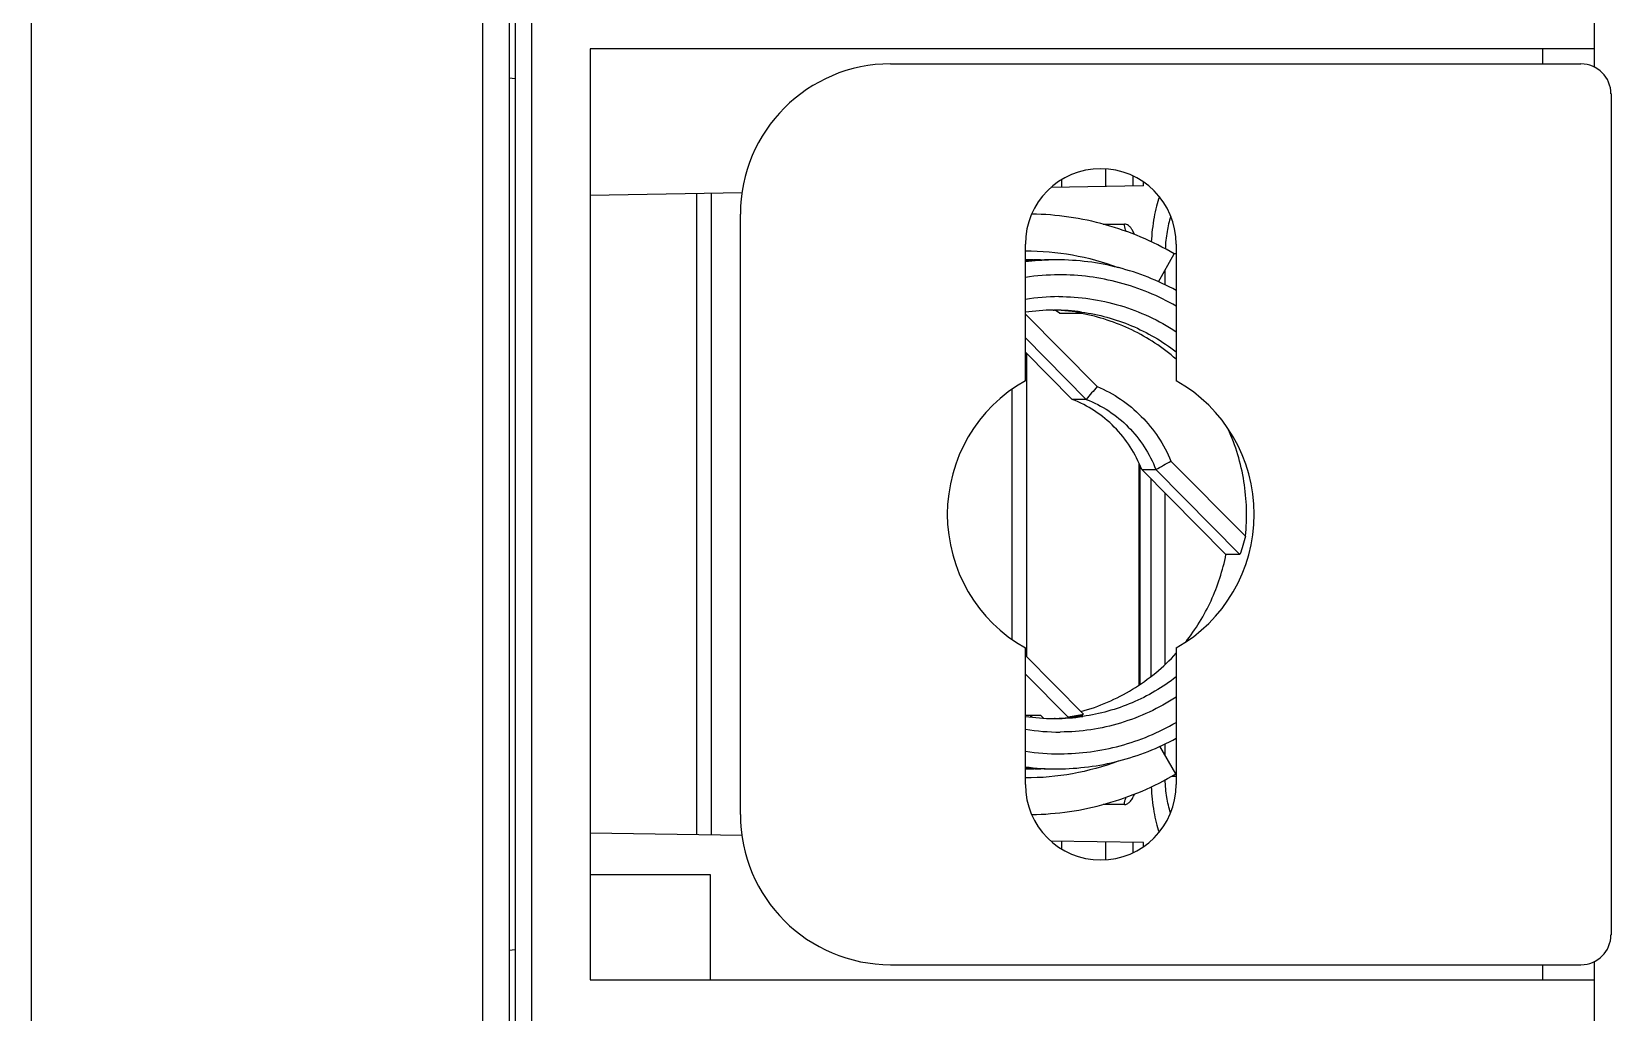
# Model space of a CAD drawing. Header units: millimetres. Extents: x -73584 to -37571, y -61249 to -50748.
# Drawn here: x -48297.5 to -48244.9, y -54769.3 to -54736.6 of the extents above; entities that cross this region are included whole.
import ezdxf

# ---------------------------------------------------------------- set-up
doc = ezdxf.new("R2010")
doc.units = ezdxf.units.MM
doc.header["$LTSCALE"] = 200
doc.layers.add('DIM', color=3, linetype='Continuous')
doc.layers.add('SOLID_1', color=7, linetype='Continuous')

# ---------------------------------------------------------------- blocks, each defined once
blk = doc.blocks.new('5569')
at = {"color": 7, "linetype": 'Continuous'}
for p, q in [((-46066.839, -55184.216), (-46066.839, -54684.316)), ((-46051.808, -55099.794), (-46051.808, -55052.739)), ((-46050.939, -55052.739), (-46050.939, -55099.794)), ((-46050.739, -55061.763), (-46050.939, -55061.745)), ((-46050.739, -55090.77), (-46050.939, -55090.788))]:
    blk.add_line(p, q, dxfattribs=at)
at = {"layer": 'SOLID_1', "color": 7, "linetype": 'Continuous'}
for p, q in [((-46014.793, -55061.37), (-46014.793, -55051.667)), ((-46050.739, -55057.259), (-46050.739, -55095.274)), ((-46050.186, -55095.268), (-46050.186, -55057.264)), ((-46014.793, -55060.766), (-46048.239, -55060.766)), ((-46048.239, -55060.766), (-46048.239, -55091.766)), ((-46016.527, -55060.766), (-46016.527, -55061.266)), ((-46038.236, -55061.266), (-46015.249, -55061.266)), ((-46014.248, -55062.266), (-46014.235, -55062.266)), ((-46014.248, -55062.266), (-46014.248, -55090.267)), ((-46014.235, -55090.266), (-46014.235, -55062.266)), ((-46031.064, -55065.353), (-46031.064, -55064.768)), ((-46030.168, -55065.001), (-46030.168, -55065.338)), ((-46043.18, -55065.565), (-46048.239, -55065.653)), ((-46044.703, -55065.591), (-46044.703, -55086.942)), ((-46044.203, -55086.95), (-46044.203, -55065.583)), ((-46029.819, -55065.331), (-46032.899, -55065.385)), ((-46032.541, -55065.127), (-46032.541, -55065.379)), ((-46029.819, -55065.331), (-46029.819, -55065.198)), ((-46043.236, -55086.266), (-46043.236, -55066.266)), ((-46031.16, -55066.603), (-46030.451, -55066.6)), ((-46033.749, -55071.817), (-46033.749, -55067.267)), ((-46029.317, -55068.522), (-46028.791, -55067.591)), ((-46028.729, -55067.592), (-46028.791, -55067.593)), ((-46028.729, -55067.267), (-46028.729, -55071.816)), ((-46033.663, -55067.792), (-46033.636, -55067.792)), ((-46033.489, -55067.792), (-46033.463, -55067.792)), ((-46033.489, -55067.792), (-46033.485, -55067.814)), ((-46032.699, -55067.792), (-46032.725, -55067.792)), ((-46029.095, -55068.628), (-46029.095, -55068.129)), ((-46033.749, -55069.602), (-46031.36, -55072.012)), ((-46032.818, -55069.467), (-46032.779, -55069.467)), ((-46032.818, -55069.468), (-46032.8, -55069.467)), ((-46032.609, -55069.566), (-46032.752, -55069.469)), ((-46032.609, -55069.566), (-46031.879, -55069.564)), ((-46031.722, -55072.439), (-46033.749, -55070.394)), ((-46033.749, -55070.865), (-46032.189, -55072.439)), ((-46033.703, -55081.013), (-46033.703, -55070.911)), ((-46034.203, -55072.106), (-46034.203, -55080.428)), ((-46031.722, -55072.439), (-46032.189, -55072.439)), ((-46028.901, -55074.493), (-46026.422, -55076.994)), ((-46029.958, -55081.948), (-46029.958, -55074.58)), ((-46029.929, -55081.927), (-46029.929, -55074.648)), ((-46029.874, -55074.775), (-46029.406, -55074.775)), ((-46029.874, -55074.775), (-46027.069, -55077.606)), ((-46029.568, -55075.083), (-46029.568, -55081.667)), ((-46026.602, -55077.606), (-46029.406, -55074.775)), ((-46029.095, -55081.26), (-46029.095, -55075.561)), ((-46026.602, -55077.606), (-46027.069, -55077.606)), ((-46033.749, -55085.267), (-46033.749, -55080.718)), ((-46028.729, -55080.718), (-46028.729, -55085.267)), ((-46033.749, -55080.967), (-46031.808, -55082.926)), ((-46032.323, -55083.023), (-46033.749, -55081.585)), ((-46033.231, -55082.968), (-46033.749, -55082.969)), ((-46033.231, -55082.968), (-46033.145, -55083.054)), ((-46031.916, -55082.963), (-46031.838, -55082.963)), ((-46032.758, -55083.067), (-46032.779, -55083.067)), ((-46028.737, -55084.912), (-46029.266, -55083.989)), ((-46029.095, -55084.288), (-46029.095, -55083.906)), ((-46033.436, -55084.742), (-46033.463, -55084.742)), ((-46033.436, -55084.742), (-46033.433, -55084.724)), ((-46032.699, -55084.742), (-46032.672, -55084.742)), ((-46028.873, -55084.986), (-46028.729, -55084.988)), ((-46030.451, -55085.933), (-46031.163, -55085.931)), ((-46030.451, -55085.934), (-46031.148, -55085.932)), ((-46043.18, -55086.968), (-46048.239, -55086.88)), ((-46029.819, -55087.201), (-46032.9, -55087.148)), ((-46032.541, -55087.154), (-46032.541, -55087.408)), ((-46031.064, -55087.766), (-46031.064, -55087.18)), ((-46030.168, -55087.195), (-46030.168, -55087.532)), ((-46029.819, -55087.336), (-46029.819, -55087.201)), ((-46048.239, -55088.266), (-46044.239, -55088.266)), ((-46044.239, -55088.266), (-46044.239, -55091.766)), ((-46014.235, -55090.266), (-46014.248, -55090.266)), ((-46038.236, -55091.266), (-46015.249, -55091.266)), ((-46016.527, -55091.266), (-46016.527, -55091.766)), ((-46014.793, -55100.866), (-46014.793, -55091.162)), ((-46048.239, -55091.766), (-46014.793, -55091.766))]:
    blk.add_line(p, q, dxfattribs=at)
for centre, radius, start, end in [((-46038.236, -55066.266), 5, 90, 180), ((-46015.249, -55062.267), 1, 0.0122, 90.0059), ((-46031.239, -55067.267), 2.51, 0, 180), ((-46033.636, -55075.994), 8.202, 90.1836, 90.7848), ((-46032.698, -55076.024), 8.231, 91.2138, 97.3375), ((-46033.471, -55075.484), 7.692, 91.3985, 92.0742), ((-46033.466, -55075.659), 7.867, 91.2402, 91.4013), ((-46033.464, -55075.785), 7.992, 90.1808, 91.239), ((-46033.464, -55076.366), 8.574, 88.0237, 89.9922), ((-46032.872, -55076.372), 8.58, 90.0041, 90.1797), ((-46032.699, -55075.995), 8.203, 90.1837, 91.2121), ((-46032.611, -55076.034), 7.741, 90.1865, 98.4482), ((-46032.611, -55076.056), 7.039, 90.1874, 99.3025), ((-46032.779, -55076.072), 6.605, 90.3452, 98.4482), ((-46032.905, -55075.791), 6.324, 88.8575, 89.043), ((-46032.78, -55076.072), 6.605, 82.1295, 89.9944), ((-46032.904, -55075.727), 6.26, 88.6064, 88.8577), ((-46033.079, -55076.055), 6.588, 79.5333, 80.1963), ((-46031.238, -55076.267), 5.11, 119.4274, 240.5726), ((-46031.238, -55076.267), 5.11, 299.4122, 60.5878), ((-45992.192, -55105.629), 51.616, 139.3607, 139.9822), ((-46056.907, -55024.974), 56.89, 298.9078, 299.491), ((-46033.081, -55076.464), 6.603, 276.5986, 280.1701), ((-46032.779, -55076.463), 6.604, 261.5534, 269.7386), ((-46032.611, -55076.479), 7.038, 260.6957, 270.1802), ((-46032.779, -55076.492), 6.575, 269.7423, 269.9993), ((-46032.904, -55076.725), 6.342, 271.1334, 271.3293), ((-46032.78, -55076.462), 6.605, 270.1891, 278.2388), ((-46032.611, -55076.499), 7.744, 261.5519, 270.1792), ((-46032.698, -55076.513), 8.23, 262.6635, 269.9958), ((-46033.464, -55076.863), 7.879, 267.9254, 270.0074), ((-46033.636, -55076.536), 8.206, 269.2147, 269.9994), ((-46033.468, -55076.064), 8.678, 270.2072, 271.953), ((-46031.239, -55085.267), 2.51, 180, 0), ((-46038.236, -55086.266), 5, 180, 270), ((-46015.249, -55090.266), 1, 269.9937, 359.9881)]:
    blk.add_arc(centre, radius, start, end, dxfattribs=at)
at = {"layer": 'SOLID_1', "color": 7, "linetype": 'Continuous', "extrusion": (0, 0, -1)}
for centre, major_axis, ratio, start_param, end_param in [((-46033.819, -55076.267), (-7.127, -2.997), 0.856387, -2.57799, -2.486984), ((-46033.146, -55083.141), (-1.499, 1.49), 0.087216, -1.402567, -1.367346), ((-46033.819, -55076.267), (-2.704, 6.429), 0.819934, -3.013957, -2.922951)]:
    blk.add_ellipse(centre, major_axis=major_axis, ratio=ratio, start_param=start_param, end_param=end_param, dxfattribs=at)
at = {"layer": 'SOLID_1', "color": 7, "linetype": 'Continuous'}
for points, knots in [([(-46029.283, -55065.699), (-46029.321, -55065.801), (-46029.389, -55066.022), (-46029.498, -55066.519), (-46029.542, -55066.918), (-46029.557, -55067.195)], [0, 0, 0, 0, 0.213206, 0.454899, 1, 1, 1, 1]), ([(-46028.791, -55067.591), (-46029.15, -55067.382), (-46029.896, -55067.01), (-46031.074, -55066.598), (-46032.295, -55066.341), (-46033.124, -55066.275), (-46033.538, -55066.268)], [0, 0, 0, 0, 0.250416, 0.500491, 0.750313, 1, 1, 1, 1]), ([(-46030.112, -55066.952), (-46030.123, -55066.925), (-46030.145, -55066.874), (-46030.189, -55066.793), (-46030.241, -55066.717), (-46030.307, -55066.651), (-46030.377, -55066.61), (-46030.427, -55066.6), (-46030.451, -55066.6)], [0, 0, 0, 0, 0.169958, 0.325802, 0.532793, 0.709601, 0.861786, 1, 1, 1, 1]), ([(-46030.386, -55066.852), (-46030.397, -55066.832), (-46030.433, -55066.753), (-46030.451, -55066.665), (-46030.451, -55066.6)], [0, 0, 0, 0, 0.259382, 1, 1, 1, 1]), ([(-46028.906, -55066.344), (-46028.961, -55066.509), (-46029.046, -55066.869), (-46029.084, -55067.236), (-46029.091, -55067.43)], [0, 0, 0, 0, 0.472079, 1, 1, 1, 1]), ([(-46033.749, -55067.492), (-46033.224, -55067.489), (-46032.17, -55067.579), (-46031.151, -55067.862), (-46030.66, -55068.049)], [0, 0, 0, 0, 0.499765, 1, 1, 1, 1]), ([(-46032.899, -55067.792), (-46032.97, -55067.792), (-46033.254, -55067.797), (-46033.537, -55067.815), (-46033.749, -55067.835)], [0, 0, 0, 0, 0.251258, 1, 1, 1, 1]), ([(-46028.727, -55068.813), (-46029.03, -55068.647), (-46029.657, -55068.352), (-46030.644, -55068.03), (-46031.663, -55067.836), (-46032.354, -55067.792), (-46032.699, -55067.792)], [0, 0, 0, 0, 0.250387, 0.500444, 0.750284, 1, 1, 1, 1]), ([(-46028.727, -55069.336), (-46029.022, -55069.165), (-46029.636, -55068.862), (-46030.608, -55068.533), (-46031.614, -55068.334), (-46032.296, -55068.291), (-46032.637, -55068.292)], [0, 0, 0, 0, 0.25042, 0.500482, 0.750313, 1, 1, 1, 1]), ([(-46032.634, -55069.017), (-46032.29, -55069.016), (-46031.601, -55069.064), (-46030.59, -55069.288), (-46029.62, -55069.656), (-46029.016, -55069.994), (-46028.728, -55070.184)], [0, 0, 0, 0, 0.249627, 0.499409, 0.749494, 1, 1, 1, 1]), ([(-46031.879, -55069.564), (-46031.933, -55069.552), (-46032.055, -55069.529), (-46032.345, -55069.488), (-46032.583, -55069.473), (-46032.752, -55069.469)], [0, 0, 0, 0, 0.188679, 0.423856, 1, 1, 1, 1]), ([(-46028.727, -55071.1), (-46028.951, -55070.906), (-46029.423, -55070.547), (-46030.196, -55070.108), (-46031.019, -55069.777), (-46031.592, -55069.63), (-46031.882, -55069.577)], [0, 0, 0, 0, 0.250615, 0.500767, 0.750522, 1, 1, 1, 1]), ([(-46031.875, -55069.529), (-46031.591, -55069.569), (-46031.026, -55069.685), (-46030.209, -55069.968), (-46029.434, -55070.355), (-46028.955, -55070.678), (-46028.726, -55070.854)], [0, 0, 0, 0, 0.249539, 0.499311, 0.749443, 1, 1, 1, 1]), ([(-46029.874, -55074.775), (-46029.975, -55074.511), (-46030.233, -55074.003), (-46030.767, -55073.339), (-46031.424, -55072.8), (-46031.928, -55072.54), (-46032.189, -55072.439)], [0, 0, 0, 0, 0.251128, 0.501514, 0.75111, 1, 1, 1, 1]), ([(-46031.722, -55072.439), (-46031.461, -55072.54), (-46030.957, -55072.8), (-46030.3, -55073.339), (-46029.766, -55074.003), (-46029.508, -55074.511), (-46029.406, -55074.775)], [0, 0, 0, 0, 0.24889, 0.498486, 0.748872, 1, 1, 1, 1]), ([(-46031.36, -55072.012), (-46031.086, -55072.126), (-46030.558, -55072.411), (-46029.866, -55072.984), (-46029.297, -55073.684), (-46029.015, -55074.216), (-46028.901, -55074.493)], [0, 0, 0, 0, 0.248945, 0.498564, 0.748929, 1, 1, 1, 1]), ([(-46026.422, -55076.994), (-46026.39, -55076.691), (-46026.366, -55076.08), (-46026.451, -55075.168), (-46026.656, -55074.276), (-46026.871, -55073.704), (-46026.996, -55073.427)], [0, 0, 0, 0, 0.250171, 0.500317, 0.7503, 1, 1, 1, 1]), ([(-46028.409, -55080.52), (-46028.076, -55080.098), (-46027.508, -55079.17), (-46027.173, -55078.134), (-46027.069, -55077.606)], [0, 0, 0, 0, 0.499304, 1, 1, 1, 1]), ([(-46031.9, -55082.835), (-46031.598, -55082.753), (-46031.004, -55082.545), (-46030.165, -55082.11), (-46029.395, -55081.56), (-46028.938, -55081.125), (-46028.725, -55080.892)], [0, 0, 0, 0, 0.249378, 0.499084, 0.749281, 1, 1, 1, 1]), ([(-46028.726, -55081.68), (-46028.952, -55081.854), (-46029.425, -55082.174), (-46030.189, -55082.558), (-46030.995, -55082.84), (-46031.553, -55082.958), (-46031.833, -55082.999)], [0, 0, 0, 0, 0.250552, 0.500685, 0.750459, 1, 1, 1, 1]), ([(-46028.729, -55082.351), (-46029.014, -55082.539), (-46029.611, -55082.873), (-46030.569, -55083.24), (-46031.568, -55083.464), (-46032.249, -55083.516), (-46032.589, -55083.517)], [0, 0, 0, 0, 0.250504, 0.50059, 0.750375, 1, 1, 1, 1]), ([(-46032.757, -55083.065), (-46032.579, -55083.061), (-46032.328, -55083.045), (-46032.023, -55083.001), (-46031.894, -55082.976), (-46031.838, -55082.963)], [0, 0, 0, 0, 0.57689, 0.812257, 1, 1, 1, 1]), ([(-46032.587, -55084.242), (-46032.251, -55084.241), (-46031.577, -55084.195), (-46030.585, -55083.995), (-46029.625, -55083.667), (-46029.019, -55083.367), (-46028.727, -55083.198)], [0, 0, 0, 0, 0.249685, 0.499518, 0.749582, 1, 1, 1, 1]), ([(-46032.672, -55084.742), (-46032.33, -55084.741), (-46031.644, -55084.696), (-46030.632, -55084.5), (-46029.651, -55084.18), (-46029.028, -55083.887), (-46028.727, -55083.721)], [0, 0, 0, 0, 0.249709, 0.499554, 0.749612, 1, 1, 1, 1]), ([(-46030.656, -55084.484), (-46031.148, -55084.671), (-46032.168, -55084.955), (-46033.223, -55085.046), (-46033.749, -55085.042)], [0, 0, 0, 0, 0.500236, 1, 1, 1, 1]), ([(-46033.749, -55084.699), (-46033.678, -55084.706), (-46033.387, -55084.73), (-46033.094, -55084.742), (-46032.872, -55084.742)], [0, 0, 0, 0, 0.243784, 1, 1, 1, 1]), ([(-46033.538, -55086.266), (-46033.119, -55086.259), (-46032.279, -55086.192), (-46031.044, -55085.928), (-46029.852, -55085.507), (-46029.1, -55085.126), (-46028.737, -55084.912)], [0, 0, 0, 0, 0.24968, 0.499498, 0.749574, 1, 1, 1, 1]), ([(-46030.451, -55085.933), (-46030.419, -55085.933), (-46030.349, -55085.914), (-46030.258, -55085.84), (-46030.177, -55085.725), (-46030.133, -55085.633), (-46030.112, -55085.582)], [0, 0, 0, 0, 0.186574, 0.404818, 0.673982, 1, 1, 1, 1]), ([(-46029.56, -55085.34), (-46029.546, -55085.618), (-46029.504, -55086.02), (-46029.398, -55086.522), (-46029.332, -55086.747), (-46029.295, -55086.85)], [0, 0, 0, 0, 0.543391, 0.785548, 1, 1, 1, 1]), ([(-46028.915, -55086.209), (-46028.969, -55086.041), (-46029.029, -55085.772), (-46029.077, -55085.402), (-46029.09, -55085.205), (-46029.093, -55085.105)], [0, 0, 0, 0, 0.473176, 0.732443, 1, 1, 1, 1]), ([(-46030.451, -55085.934), (-46030.451, -55085.913), (-46030.445, -55085.827), (-46030.418, -55085.743), (-46030.388, -55085.684)], [0, 0, 0, 0, 0.238821, 1, 1, 1, 1])]:
    blk.add_open_spline(points, degree=3, knots=knots, dxfattribs=at)
blk = doc.blocks.new('*U670')
at = {"layer": 'DIM', "color": 3}
blk.add_blockref('5569', (46037.067, 54931.016), dxfattribs=at)
blk = doc.blocks.new('*U671')
at = {"layer": 'DIM', "color": 0, "linetype": 'ByBlock', "lineweight": -2, "transparency": 16777216}
blk.add_blockref('*U670', (0, 500), dxfattribs=at)

msp = doc.modelspace()

# ---------------------------------------------------------------- block references
at = {"layer": 'DIM', "color": 3}
msp.add_blockref('*U671', (-48267.725, -55107.458), dxfattribs=at)

doc.saveas('drawing.dxf')
